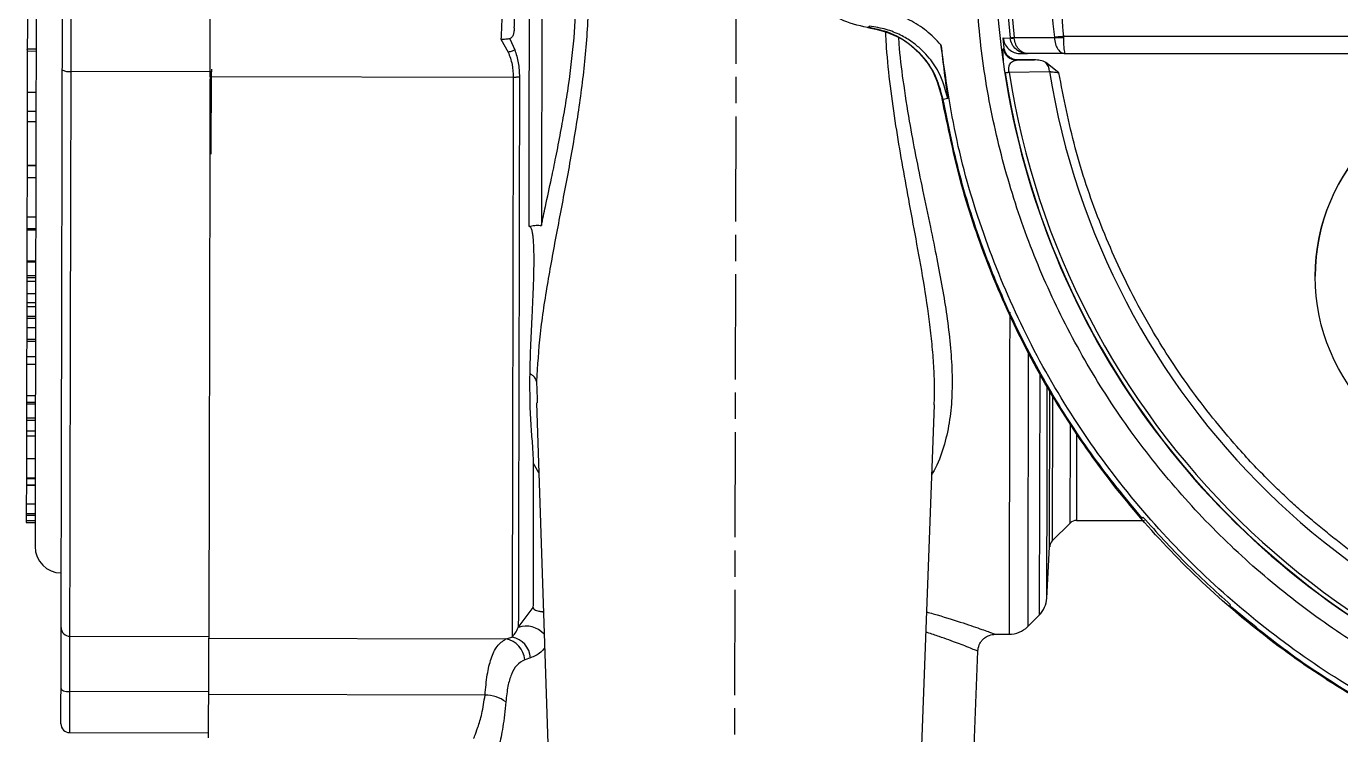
# Model space of a CAD drawing. Header units: millimetres. Extents: x 1890 to 4327, y 775 to 2498.
# Drawn here: x 2383.4 to 2533.3, y 2119.1 to 2199.9 of the extents above; entities that cross this region are included whole.
import ezdxf

# ---------------------------------------------------------------- set-up
doc = ezdxf.new("R2010")
doc.units = ezdxf.units.MM
doc.linetypes.add('AM_ISO08W050', pattern=[18, 12, -1.5, 3, -1.5])
doc.layers.add('AM_7', color=4, linetype='AM_ISO08W050', lineweight=25)

msp = doc.modelspace()

# ---------------------------------------------------------------- linework, layer by layer
at = {"color": 7, "linetype": 'Continuous', "lineweight": 25}
for p, q in [((2383.57, 2206.502), (2383.543, 2193.773)), ((2388.545, 2194.7), (2388.561, 2202.272)), ((2479.347, 2199.705), (2479.597, 2199.855)), ((2437.568, 2198.371), (2438.393, 2196.914)), ((2438.56, 2198.434), (2439.14, 2197.178)), ((2494.829, 2198.521), (2495.633, 2198.519)), ((2494.966, 2197.345), (2494.829, 2198.521)), ((2495.631, 2198.537), (2495.633, 2198.519)), ((2496.094, 2198.588), (2500.679, 2198.58)), ((2496.099, 2198.519), (2496.094, 2198.588)), ((2500.679, 2198.58), (2500.676, 2198.621)), ((2501.702, 2198.741), (2552.393, 2198.741)), ((2501.702, 2198.741), (2501.705, 2198.58)), ((2384.55, 2197.259), (2383.55, 2197.261)), ((2383.55, 2197.038), (2384.55, 2197.036)), ((2494.872, 2197.313), (2494.966, 2197.345)), ((2496.359, 2195.997), (2498.4, 2196.03)), ((2498.4, 2196.03), (2496.456, 2196.03)), ((2496.819, 2196.741), (2497.608, 2196.741)), ((2497.608, 2196.741), (2497.316, 2196.793)), ((2497.608, 2196.741), (2497.345, 2196.803)), ((2501.903, 2196.741), (2497.608, 2196.741)), ((2501.903, 2196.741), (2552.393, 2196.741)), ((2404.545, 2194.666), (2388.545, 2194.7)), ((2404.525, 2185.279), (2404.545, 2194.666)), ((2404.546, 2194.953), (2404.545, 2194.666)), ((2495.511, 2194.624), (2500.111, 2194.707)), ((2501.182, 2194.556), (2499.707, 2195.731)), ((2438.972, 2194.022), (2404.386, 2194.096)), ((2383.54, 2192.352), (2383.535, 2190.177)), ((2383.54, 2192.352), (2384.54, 2192.349)), ((2488.515, 2191.622), (2487.998, 2191.503)), ((2383.535, 2190.177), (2383.533, 2188.986)), ((2383.535, 2190.177), (2384.535, 2190.175)), ((2383.533, 2188.986), (2383.522, 2184.025)), ((2383.533, 2188.986), (2384.533, 2188.983)), ((2383.522, 2183.993), (2383.519, 2182.604)), ((2383.522, 2184.025), (2384.522, 2184.023)), ((2383.522, 2184.025), (2383.522, 2183.993)), ((2383.522, 2183.993), (2384.522, 2183.991)), ((2383.519, 2182.604), (2383.509, 2178.119)), ((2383.519, 2182.604), (2384.519, 2182.602)), ((2383.509, 2178.119), (2383.507, 2176.805)), ((2383.509, 2178.119), (2384.509, 2178.117)), ((2383.506, 2176.643), (2383.499, 2173.099)), ((2383.507, 2176.805), (2383.506, 2176.643)), ((2383.506, 2176.643), (2384.506, 2176.641)), ((2383.507, 2176.805), (2384.507, 2176.803)), ((2383.499, 2172.996), (2383.495, 2171.43)), ((2383.499, 2173.099), (2384.499, 2173.097)), ((2383.499, 2173.099), (2383.499, 2172.996)), ((2383.499, 2173.098), (2383.499, 2172.996)), ((2383.499, 2172.996), (2384.499, 2172.994)), ((2383.495, 2171.422), (2383.492, 2170.085)), ((2383.494, 2170.777), (2384.494, 2170.775)), ((2383.495, 2171.43), (2384.495, 2171.428)), ((2383.495, 2171.203), (2384.495, 2171.201)), ((2530.417, 2171.349), (2530.417, 2171.349)), ((2383.492, 2170.085), (2383.49, 2169.034)), ((2383.491, 2169.379), (2384.491, 2169.377)), ((2383.488, 2167.896), (2383.485, 2166.783)), ((2383.488, 2167.896), (2384.488, 2167.894)), ((2383.489, 2168.345), (2384.489, 2168.343)), ((2383.485, 2166.569), (2383.483, 2165.504)), ((2383.485, 2166.783), (2384.485, 2166.781)), ((2383.485, 2166.783), (2383.485, 2166.569)), ((2383.485, 2166.569), (2384.485, 2166.567)), ((2383.483, 2165.504), (2383.48, 2164.159)), ((2383.483, 2165.504), (2384.483, 2165.502)), ((2383.479, 2163.945), (2383.475, 2162.194)), ((2383.48, 2164.159), (2383.479, 2163.945)), ((2383.479, 2163.945), (2384.479, 2163.943)), ((2383.48, 2164.159), (2384.48, 2164.157)), ((2383.475, 2162.194), (2383.474, 2161.334)), ((2383.475, 2162.194), (2384.475, 2162.192)), ((2383.474, 2161.334), (2383.466, 2157.757)), ((2383.474, 2161.334), (2384.474, 2161.332)), ((2499, 2160.357), (2498.941, 2132.697)), ((2441.623, 2159.36), (2441.695, 2157.389)), ((2383.466, 2157.757), (2383.464, 2156.995)), ((2383.464, 2156.995), (2384.464, 2156.992)), ((2383.464, 2156.995), (2383.464, 2156.812)), ((2383.466, 2157.757), (2384.466, 2157.755)), ((2441.695, 2157.389), (2441.713, 2156.904)), ((2500.139, 2140.513), (2500.177, 2158.275)), ((2500.468, 2157.838), (2500.432, 2141.167)), ((2383.464, 2156.812), (2383.46, 2155.201)), ((2383.464, 2156.812), (2384.464, 2156.809)), ((2441.622, 2156.901), (2443.204, 2108.63)), ((2485.204, 2108.541), (2486.989, 2156.705)), ((2486.978, 2156.706), (2486.982, 2156.877)), ((2383.46, 2154.947), (2383.457, 2153.726)), ((2383.46, 2155.201), (2384.46, 2155.199)), ((2383.46, 2155.201), (2383.46, 2154.947)), ((2383.46, 2154.947), (2384.46, 2154.945)), ((2383.456, 2153.159), (2383.451, 2150.556)), ((2383.457, 2153.726), (2383.456, 2153.159)), ((2383.456, 2153.159), (2384.456, 2153.156)), ((2383.457, 2153.726), (2384.457, 2153.723)), ((2383.451, 2150.556), (2383.446, 2148.362)), ((2383.451, 2150.556), (2384.451, 2150.554)), ((2441.883, 2148.927), (2441.292, 2149.987)), ((2383.446, 2148.294), (2383.444, 2147.555)), ((2383.446, 2148.362), (2384.446, 2148.36)), ((2383.446, 2148.362), (2383.446, 2148.294)), ((2383.446, 2148.294), (2384.446, 2148.292)), ((2383.444, 2147.51), (2383.44, 2145.414)), ((2383.444, 2147.555), (2383.444, 2147.51)), ((2383.444, 2147.555), (2384.444, 2147.552)), ((2383.444, 2147.51), (2384.444, 2147.508)), ((2383.44, 2145.414), (2383.437, 2144.28)), ((2383.44, 2145.414), (2384.44, 2145.412)), ((2383.437, 2144.108), (2383.435, 2143.494)), ((2383.435, 2143.494), (2384.435, 2143.491)), ((2383.435, 2143.494), (2383.435, 2143.272)), ((2383.437, 2144.28), (2384.437, 2144.278)), ((2383.437, 2144.28), (2383.437, 2144.108)), ((2383.437, 2144.108), (2384.437, 2144.106)), ((2503.193, 2143.503), (2510.942, 2143.486)), ((2510.669, 2143.777), (2510.78, 2143.889)), ((2383.435, 2143.272), (2384.435, 2143.27)), ((2500.432, 2141.167), (2502.485, 2143.211)), ((2499.818, 2134.625), (2500.139, 2140.513)), ((2439.545, 2131.295), (2441.257, 2133.558)), ((2442.196, 2133.114), (2442.4, 2133.167)), ((2442.196, 2133.114), (2442.403, 2133.063)), ((2520.775, 2133.893), (2520.664, 2133.782)), ((2497.631, 2131.393), (2498.941, 2132.697)), ((2388.394, 2123.981), (2388.407, 2130.303)), ((2388.407, 2130.303), (2404.25, 2130.269)), ((2404.25, 2130.061), (2438.126, 2129.988)), ((2438.126, 2129.988), (2438.836, 2130.209)), ((2493.95, 2130.522), (2495.508, 2130.519)), ((2491.204, 2108.528), (2491.947, 2128.597)), ((2440.935, 2127.84), (2440.285, 2127.613)), ((2388.384, 2119.312), (2388.394, 2123.981)), ((2404.236, 2123.947), (2388.394, 2123.981)), ((2435.753, 2123.582), (2404.236, 2123.649)), ((2388.384, 2119.312), (2404.227, 2119.279))]:
    msp.add_line(p, q, dxfattribs=at)
at = {"color": 7, "linetype": 'Continuous', "lineweight": 25, "flags": 128}
for points in [[(2442.27, 2220.047), (2442.259, 2214.598), (2442.247, 2209.12), (2442.235, 2203.64), (2442.224, 2198.184), (2442.212, 2192.779), (2442.201, 2187.454), (2442.19, 2182.232), (2442.179, 2177.141)], [(2440.764, 2177.028), (2440.775, 2181.964), (2440.786, 2187.021), (2440.797, 2192.177), (2440.808, 2197.409), (2440.819, 2202.692)], [(2495.631, 2198.537), (2495.645, 2198.538), (2495.673, 2198.541), (2495.713, 2198.546), (2495.766, 2198.552), (2495.831, 2198.559), (2495.908, 2198.568), (2495.996, 2198.577), (2496.094, 2198.588)], [(2500.676, 2198.621), (2500.783, 2198.633), (2500.898, 2198.647), (2501.021, 2198.661), (2501.15, 2198.676), (2501.283, 2198.692), (2501.421, 2198.708), (2501.561, 2198.724), (2501.702, 2198.741)], [(2496.359, 2195.997), (2496.413, 2196.016), (2496.456, 2196.03)], [(2388.407, 2130.303), (2388.41, 2131.443), (2388.413, 2132.935), (2388.417, 2134.77), (2388.421, 2136.942), (2388.427, 2139.439), (2388.433, 2142.252), (2388.439, 2145.366), (2388.447, 2148.769), (2388.455, 2152.444), (2388.463, 2156.375), (2388.472, 2160.544), (2388.481, 2164.933), (2388.491, 2169.521), (2388.501, 2174.287), (2388.512, 2179.211), (2388.523, 2184.27), (2388.534, 2189.441), (2388.545, 2194.7)], [(2495.051, 2194.553), (2495.065, 2194.555), (2495.092, 2194.56), (2495.132, 2194.566), (2495.185, 2194.574), (2495.25, 2194.584), (2495.326, 2194.596), (2495.414, 2194.609), (2495.511, 2194.624)], [(2438.972, 2194.022), (2438.961, 2188.562), (2438.949, 2183.201), (2438.938, 2177.964), (2438.927, 2172.877), (2438.916, 2167.965), (2438.906, 2163.251), (2438.897, 2158.76), (2438.888, 2154.512), (2438.879, 2150.528), (2438.871, 2146.829), (2438.864, 2143.432), (2438.857, 2140.353), (2438.852, 2137.608), (2438.846, 2135.211), (2438.842, 2133.172), (2438.839, 2131.502), (2438.836, 2130.209)], [(2439.679, 2194.074), (2439.668, 2188.842), (2439.657, 2183.7), (2439.646, 2178.67), (2439.636, 2173.776), (2439.626, 2169.04), (2439.616, 2164.482), (2439.607, 2160.124), (2439.598, 2155.985), (2439.59, 2152.084), (2439.582, 2148.438), (2439.575, 2145.065), (2439.568, 2141.978), (2439.562, 2139.193), (2439.557, 2136.722), (2439.552, 2134.575), (2439.548, 2132.764), (2439.545, 2131.295)], [(2495.587, 2167.261), (2495.585, 2166.404), (2495.576, 2162.1), (2495.567, 2158.005), (2495.559, 2154.137), (2495.551, 2150.513), (2495.544, 2147.15), (2495.537, 2144.062), (2495.531, 2141.265), (2495.526, 2138.769), (2495.521, 2136.587), (2495.517, 2134.728), (2495.514, 2133.2), (2495.511, 2132.011), (2495.509, 2131.166), (2495.508, 2130.668), (2495.508, 2130.519)], [(2497.698, 2162.578), (2497.696, 2161.537), (2497.687, 2157.477), (2497.679, 2153.655), (2497.671, 2150.088), (2497.664, 2146.793), (2497.658, 2143.785), (2497.652, 2141.078), (2497.647, 2138.684), (2497.642, 2136.616), (2497.639, 2134.882), (2497.636, 2133.49), (2497.634, 2132.447), (2497.632, 2131.758), (2497.631, 2131.426), (2497.631, 2131.393)], [(2387.395, 2124.335), (2387.414, 2124.266), (2387.47, 2124.2), (2387.563, 2124.139), (2387.687, 2124.085), (2387.838, 2124.041), (2388.011, 2124.008), (2388.199, 2123.988), (2388.394, 2123.981)]]:
    msp.add_lwpolyline(points, dxfattribs=at)
at = {"color": 7, "linetype": 'Continuous', "lineweight": 25}
msp.add_circle((2552.417, 2171.325), 22, dxfattribs=at)
for centre, radius, start, end in [((2585.418, 2208.53), 91.48, 295.79271, 180), ((2585.418, 2208.53), 90.341, 353.64897, 186.35103), ((2585.418, 2208.53), 89.875, 353.64897, 186.35103), ((2585.418, 2208.53), 85.319, 353.33017, 186.66983), ((2585.418, 2208.53), 91.48, 180, 290.22656), ((2495.866, 2200.345), 1.84, 262.72784, 277.27081), ((2501.192, 2212.903), 14.332, 267.94958, 272.05017), ((2496.361, 2197.497), 1.5, 187.07071, 269.91276), ((2388.306, 2196.232), 1.551, 240.61194, 278.85648), ((2585.418, 2208.53), 91.441, 188.79238, 262.46584), ((2585.418, 2208.53), 90.976, 188.79238, 262.46584), ((2498.35, 2194.605), 1.764, 3.33536, 39.6988), ((2585.418, 2208.53), 86.42, 189.2043, 262.12076), ((2552.417, 2171.325), 22, 359.93876, 179.93876), ((2503.191, 2142.503), 1, 89.87803, 134.86738), ((2387.429, 2140.515), 3, 179.87751, 269.87751), ((2501.138, 2140.458), 1, 134.87751, 176.87751), ((2496.824, 2134.823), 3, 314.87751, 356.87751), ((2388.401, 2131.295), 0.992, 180.34725, 270.33968), ((2438.323, 2127.639), 2.62, 4.39901, 78.72064), ((2440.455, 2128.752), 2.7, 41.22775, 109.68883), ((2495.515, 2133.519), 3, 269.87751, 314.87751), ((2437.692, 2127.426), 2.599, 4.13755, 80.39959), ((2435.775, 2119.625), 3.957, 53.57818, 90.31639), ((2388.386, 2120.312), 1, 179.87751, 269.87751)]:
    msp.add_arc(centre, radius, start, end, dxfattribs=at)
for points in [[(2585.418, 2292.817), (2582.455, 2292.727), (2576.53, 2292.546), (2567.74, 2291.091), (2559.147, 2288.786), (2550.846, 2285.571), (2542.929, 2281.505), (2535.484, 2276.628), (2528.594, 2270.994), (2522.335, 2264.666), (2516.777, 2257.714), (2511.982, 2250.216), (2508.002, 2242.255), (2504.883, 2233.919), (2502.654, 2225.301), (2501.363, 2216.499), (2500.938, 2207.6), (2501.447, 2201.694), (2501.702, 2198.741)], [(2479.347, 2199.705), (2478.293, 2199.948), (2476.185, 2200.432), (2473.632, 2202.519), (2471.868, 2205.305), (2471.641, 2207.456), (2471.527, 2208.531)], [(2585.418, 2114.791), (2582.35, 2114.878), (2576.215, 2115.052), (2567.1, 2116.455), (2558.163, 2118.68), (2549.487, 2121.788), (2541.158, 2125.726), (2533.255, 2130.464), (2525.854, 2135.952), (2519.027, 2142.14), (2512.839, 2148.967), (2507.35, 2156.368), (2502.613, 2164.271), (2498.674, 2172.601), (2495.567, 2181.276), (2493.342, 2190.214), (2491.938, 2199.328), (2491.764, 2205.463), (2491.677, 2208.531)], [(2404.386, 2194.096), (2404.388, 2194.935), (2404.392, 2196.613), (2404.397, 2198.796), (2404.4, 2200.595), (2404.402, 2201.309), (2404.403, 2201.666)], [(2574.628, 2110.858), (2570.977, 2111.382), (2563.673, 2112.43), (2553.03, 2115.549), (2542.787, 2119.757), (2533.086, 2125.113), (2524.047, 2131.517), (2515.785, 2138.899), (2508.404, 2147.161), (2501.999, 2156.2), (2496.644, 2165.901), (2492.436, 2176.144), (2489.316, 2186.787), (2488.268, 2194.09), (2487.744, 2197.742)], [(2404.386, 2194.096), (2404.381, 2191.481), (2404.37, 2186.251), (2404.353, 2178.672), (2404.338, 2171.384), (2404.323, 2164.474), (2404.309, 2158.007), (2404.297, 2152.05), (2404.285, 2146.662), (2404.275, 2141.899), (2404.266, 2137.803), (2404.259, 2134.434), (2404.253, 2131.755), (2404.251, 2130.625), (2404.25, 2130.061)], [(2439.679, 2194.074), (2439.63, 2194.066), (2439.533, 2194.05), (2439.357, 2194.034), (2439.169, 2194.024), (2439.038, 2194.022), (2438.972, 2194.022)], [(2568.086, 2111.06), (2564.791, 2111.747), (2558.203, 2113.119), (2548.651, 2116.44), (2539.467, 2120.644), (2530.764, 2125.779), (2522.628, 2131.769), (2515.143, 2138.556), (2508.388, 2146.07), (2502.433, 2154.232), (2497.335, 2162.957), (2493.17, 2172.158), (2489.89, 2181.725), (2488.546, 2188.319), (2487.873, 2191.616)], [(2510.669, 2143.777), (2508.781, 2146.074), (2505.007, 2150.667), (2500.162, 2158.167), (2495.961, 2166.038), (2492.514, 2174.267), (2489.761, 2182.762), (2488.586, 2188.589), (2487.998, 2191.503)], [(2510.78, 2143.889), (2512.356, 2142.133), (2515.509, 2138.622), (2519.02, 2135.47), (2520.775, 2133.893)], [(2568.39, 2111.112), (2565.476, 2111.699), (2559.648, 2112.875), (2551.154, 2115.628), (2542.925, 2119.075), (2535.054, 2123.275), (2527.553, 2128.12), (2522.96, 2131.895), (2520.664, 2133.782)], [(2404.236, 2123.649), (2404.238, 2124.44), (2404.241, 2126.023), (2404.245, 2127.935), (2404.248, 2129.395), (2404.249, 2129.839), (2404.25, 2130.061)], [(2404.225, 2118.714), (2404.225, 2118.782), (2404.226, 2118.917), (2404.228, 2119.985), (2404.231, 2121.564), (2404.234, 2122.954), (2404.236, 2123.649)]]:
    msp.add_open_spline(points, degree=3, dxfattribs=at)
for points, knots in [([(2384.576, 2209.021), (2384.571, 2206.932), (2384.562, 2202.754), (2384.549, 2196.415), (2384.535, 2190.062), (2384.521, 2183.697), (2384.508, 2177.474), (2384.495, 2171.451), (2384.483, 2165.759), (2384.472, 2160.498), (2384.462, 2155.754), (2384.453, 2151.6), (2384.445, 2148.086), (2384.439, 2145.255), (2384.435, 2143.082), (2384.431, 2141.596), (2384.429, 2140.686), (2384.429, 2140.576), (2384.429, 2140.521)], [0, 0, 0, 0, 0.0582472, 0.1164969, 0.1782401, 0.2399881, 0.303803, 0.3686255, 0.4341376, 0.5, 0.5658624, 0.6313745, 0.696197, 0.7600119, 0.821755, 0.8835031, 0.9417491, 1, 1, 1, 1]), ([(2447.477, 2208.621), (2447.526, 2206.413), (2447.624, 2201.998), (2447.117, 2195.465), (2446.249, 2188.99), (2445.135, 2182.71), (2443.95, 2176.575), (2442.852, 2170.622), (2441.95, 2164.825), (2441.73, 2161.156), (2441.623, 2159.36)], [0, 0, 0, 0, 0.1250292, 0.2499672, 0.3728497, 0.5015606, 0.6239941, 0.7479003, 0.8765979, 1, 1, 1, 1]), ([(2442.179, 2177.141), (2442.334, 2177.865), (2442.714, 2179.638), (2443.27, 2182.237), (2443.853, 2185.05), (2444.369, 2187.688), (2444.859, 2190.423), (2445.423, 2194.008), (2445.941, 2198.417), (2446.24, 2203.605), (2446.139, 2206.974), (2446.09, 2208.624)], [0, 0, 0, 0, 0.0735541, 0.1803514, 0.2595907, 0.3508784, 0.4369274, 0.5223462, 0.6912899, 0.8487585, 1, 1, 1, 1]), ([(2387.545, 2194.881), (2387.547, 2195.784), (2387.551, 2197.621), (2387.556, 2200.034), (2387.561, 2202.024), (2387.562, 2202.819), (2387.563, 2203.21)], [0, 0, 0, 0, 0.2457963, 0.5, 0.7542037, 1, 1, 1, 1]), ([(2439.086, 2199.695), (2439.112, 2200.393), (2439.163, 2201.778), (2439.192, 2202.561), (2439.207, 2202.948)], [0, 0, 0, 0, 0.5043694, 1, 1, 1, 1]), ([(2437.705, 2201.594), (2437.689, 2201.228), (2437.657, 2200.469), (2437.599, 2199.086), (2437.568, 2198.371)], [0, 0, 0, 0, 0.4833289, 1, 1, 1, 1]), ([(2487.744, 2197.742), (2487.21, 2198.294), (2486.146, 2199.396), (2484.189, 2200.615), (2482.06, 2201.502), (2480.545, 2201.731), (2479.785, 2201.845)], [0, 0, 0, 0, 0.250755, 0.4999887, 0.7492331, 1, 1, 1, 1]), ([(2439.086, 2199.695), (2439.076, 2199.546), (2439.057, 2199.264), (2438.976, 2198.926), (2438.878, 2198.702), (2438.788, 2198.569), (2438.681, 2198.471), (2438.601, 2198.446), (2438.56, 2198.434)], [0, 0, 0, 0, 0.2899249, 0.5479671, 0.6695696, 0.7795481, 0.889482, 1, 1, 1, 1]), ([(2487.998, 2191.503), (2487.717, 2192.535), (2487.155, 2194.597), (2485.137, 2197.141), (2482.488, 2199.023), (2480.395, 2199.478), (2479.347, 2199.705)], [0, 0, 0, 0, 0.2500466, 0.4994486, 0.7493959, 1, 1, 1, 1]), ([(2479.463, 2199.775), (2480.441, 2199.555), (2482.459, 2199.103), (2485.033, 2197.244), (2487.04, 2194.704), (2487.596, 2192.645), (2487.873, 2191.616)], [0, 0, 0, 0, 0.2386895, 0.4924596, 0.7462298, 1, 1, 1, 1]), ([(2488.515, 2191.622), (2488.24, 2192.656), (2487.869, 2194.049), (2486.914, 2195.584), (2486.236, 2196.464), (2485.421, 2197.303), (2484.402, 2198.129), (2483.091, 2198.911), (2481.462, 2199.573), (2480.238, 2199.758), (2479.597, 2199.855)], [0, 0, 0, 0, 0.2442896, 0.329036, 0.4144898, 0.500125, 0.5979924, 0.7157703, 0.8510724, 1, 1, 1, 1]), ([(2486.982, 2156.877), (2486.997, 2157.408), (2487.036, 2158.701), (2486.953, 2160.843), (2486.77, 2163.297), (2486.403, 2166.599), (2485.788, 2170.692), (2484.935, 2175.469), (2484.087, 2179.988), (2483.3, 2184.292), (2482.579, 2188.589), (2481.973, 2192.962), (2481.581, 2196.501), (2481.473, 2198.546), (2481.444, 2199.1)], [0, 0, 0, 0, 0.0433409, 0.1057315, 0.1690542, 0.2334738, 0.3560005, 0.4712292, 0.5764178, 0.6730238, 0.7674205, 0.8671142, 0.9640265, 1, 1, 1, 1]), ([(2438.56, 2198.434), (2438.417, 2198.407), (2438.127, 2198.353), (2437.756, 2198.365), (2437.568, 2198.371)], [0, 0, 0, 0, 0.4935466, 1, 1, 1, 1]), ([(2482.903, 2198.484), (2482.916, 2198.277), (2483.015, 2196.663), (2483.416, 2193.492), (2484.068, 2189.238), (2484.854, 2185.079), (2485.678, 2181.049), (2486.511, 2177.118), (2487.272, 2173.405), (2487.904, 2170.046), (2488.431, 2166.783), (2488.823, 2163.574), (2489.031, 2160.445), (2489.014, 2157.468), (2488.735, 2154.587), (2488.075, 2151.807), (2487.385, 2149.856), (2486.782, 2148.911), (2486.695, 2148.774)], [0, 0, 0, 0, 0.0106831, 0.0830391, 0.1654713, 0.2356481, 0.3074556, 0.3870321, 0.4564613, 0.5207151, 0.5842217, 0.6523923, 0.7186099, 0.7834568, 0.8491663, 0.917494, 0.9880997, 1, 1, 1, 1]), ([(2487.744, 2197.742), (2487.864, 2196.674), (2488.105, 2194.527), (2488.378, 2192.594), (2488.515, 2191.622)], [0, 0, 0, 0, 0.4975573, 1, 1, 1, 1]), ([(2494.829, 2198.521), (2494.878, 2198.293), (2494.981, 2197.815), (2495.447, 2197.223), (2496.037, 2196.862), (2496.518, 2196.749), (2496.761, 2196.742), (2496.819, 2196.741)], [0, 0, 0, 0, 0.2384851, 0.4994878, 0.7493253, 0.9396747, 1, 1, 1, 1]), ([(2497.316, 2196.793), (2497.182, 2196.81), (2496.81, 2196.855), (2496.279, 2197.206), (2495.797, 2197.782), (2495.688, 2198.272), (2495.633, 2198.519)], [0, 0, 0, 0, 0.1562506, 0.4311733, 0.712703, 1, 1, 1, 1]), ([(2497.345, 2196.803), (2497.256, 2196.817), (2496.986, 2196.863), (2496.592, 2197.207), (2496.224, 2197.781), (2496.141, 2198.272), (2496.099, 2198.519)], [0, 0, 0, 0, 0.13857897, 0.41925966, 0.7066858, 1, 1, 1, 1]), ([(2500.679, 2198.58), (2500.71, 2198.326), (2500.77, 2197.824), (2501.066, 2197.221), (2501.456, 2196.817), (2501.754, 2196.766), (2501.903, 2196.741)], [0, 0, 0, 0, 0.2577147, 0.5100976, 0.7565093, 1, 1, 1, 1]), ([(2501.705, 2198.58), (2501.709, 2198.342), (2501.719, 2197.85), (2501.762, 2197.271), (2501.813, 2196.937), (2501.859, 2196.77), (2501.887, 2196.751), (2501.903, 2196.741)], [0, 0, 0, 0, 0.24183895, 0.49912391, 0.70899919, 0.84445044, 1, 1, 1, 1]), ([(2383.55, 2197.038), (2383.55, 2196.852), (2383.549, 2196.555), (2383.547, 2195.763), (2383.545, 2194.911), (2383.543, 2193.861), (2383.541, 2192.984), (2383.54, 2192.46), (2383.54, 2192.352)], [0, 0, 0, 0, 0.2971115, 0.4738096, 0.6178895, 0.7619023, 0.9507985, 1, 1, 1, 1]), ([(2383.55, 2197.219), (2383.55, 2197.231), (2383.55, 2197.283), (2383.55, 2197.145), (2383.55, 2197.038)], [0, 0, 0, 0, 0.23224333, 1, 1, 1, 1]), ([(2439.14, 2197.178), (2439.044, 2197.124), (2438.892, 2197.039), (2438.624, 2196.954), (2438.471, 2196.927), (2438.393, 2196.914)], [0, 0, 0, 0, 0.45438397, 0.71895422, 1, 1, 1, 1]), ([(2438.393, 2196.914), (2438.562, 2196.453), (2438.894, 2195.552), (2438.947, 2194.524), (2438.972, 2194.022)], [0, 0, 0, 0, 0.5115088, 1, 1, 1, 1]), ([(2439.14, 2197.178), (2439.296, 2196.689), (2439.608, 2195.714), (2439.656, 2194.62), (2439.679, 2194.074)], [0, 0, 0, 0, 0.5006519, 1, 1, 1, 1]), ([(2495.051, 2194.553), (2495.02, 2194.763), (2494.956, 2195.196), (2494.89, 2195.778), (2494.843, 2196.282), (2494.813, 2196.787), (2494.814, 2197.213), (2494.852, 2197.278), (2494.872, 2197.313)], [0, 0, 0, 0, 0.12078624, 0.24907603, 0.37313457, 0.50137525, 0.74046612, 1, 1, 1, 1]), ([(2496.456, 2196.03), (2496.347, 2196.037), (2496.14, 2196.051), (2495.794, 2196.166), (2495.424, 2196.403), (2495.089, 2196.816), (2495.007, 2197.171), (2494.966, 2197.345)], [0, 0, 0, 0, 0.150225, 0.2871088, 0.5005337, 0.7538342, 1, 1, 1, 1]), ([(2495.511, 2194.624), (2495.498, 2194.691), (2495.472, 2194.825), (2495.468, 2195.019), (2495.485, 2195.194), (2495.56, 2195.508), (2495.841, 2195.895), (2496.156, 2195.957), (2496.359, 2195.997)], [0, 0, 0, 0, 0.0574109, 0.1145191, 0.1752599, 0.2413213, 0.5124894, 1, 1, 1, 1]), ([(2499.707, 2195.731), (2499.497, 2195.82), (2499.079, 2195.997), (2498.626, 2196.019), (2498.4, 2196.03)], [0, 0, 0, 0, 0.5015357, 1, 1, 1, 1]), ([(2387.409, 2131.289), (2387.411, 2131.816), (2387.413, 2132.878), (2387.418, 2135.417), (2387.425, 2138.686), (2387.434, 2142.748), (2387.444, 2147.56), (2387.456, 2153.053), (2387.469, 2159.146), (2387.483, 2165.749), (2387.498, 2172.728), (2387.513, 2179.97), (2387.529, 2187.347), (2387.54, 2192.385), (2387.545, 2194.881)], [0, 0, 0, 0, 0.0799588, 0.1613715, 0.2441424, 0.3288926, 0.4142166, 0.5, 0.5857784, 0.6711024, 0.7558576, 0.8386237, 0.9200388, 1, 1, 1, 1]), ([(2500.111, 2194.707), (2500.252, 2194.689), (2500.476, 2194.66), (2500.854, 2194.606), (2501.069, 2194.574), (2501.182, 2194.556)], [0, 0, 0, 0, 0.4463965, 0.7099365, 1, 1, 1, 1]), ([(2573.444, 2123.987), (2571.064, 2124.377), (2568.373, 2124.819), (2565.412, 2125.518), (2564.493, 2125.745), (2563.576, 2125.982), (2562.662, 2126.229), (2561.751, 2126.487), (2561.113, 2126.675), (2560.507, 2126.857), (2559.458, 2127.179), (2557.877, 2127.698), (2556.095, 2128.33), (2554.55, 2128.912), (2553.306, 2129.408), (2552.275, 2129.836), (2551.484, 2130.174), (2550.696, 2130.52), (2549.912, 2130.874), (2549.131, 2131.236), (2548.585, 2131.495), (2548.067, 2131.745), (2547.001, 2132.266), (2545.302, 2133.139), (2543.292, 2134.248), (2541.098, 2135.529), (2538.864, 2136.929), (2536.793, 2138.331), (2535.55, 2139.216), (2534.488, 2139.991), (2533.323, 2140.866), (2531.8, 2142.067), (2530.533, 2143.113), (2529.521, 2143.979), (2528.752, 2144.653), (2527.991, 2145.336), (2527.238, 2146.028), (2526.494, 2146.73), (2525.981, 2147.225), (2525.527, 2147.669), (2524.059, 2149.118), (2521.689, 2151.632), (2518.701, 2155.182), (2516.096, 2158.614), (2513.775, 2162.016), (2511.518, 2165.682), (2508.732, 2170.762), (2505.677, 2177.606), (2502.875, 2185.942), (2501.746, 2191.685), (2501.182, 2194.556)], [0, 0, 0, 0, 0.0669054, 0.0756699, 0.0844343, 0.0931986, 0.1019628, 0.110727, 0.119491, 0.1204246, 0.1282783, 0.1499631, 0.1666235, 0.1807533, 0.1958166, 0.2037808, 0.2117449, 0.219709, 0.2276731, 0.2356371, 0.2436011, 0.2444503, 0.2516161, 0.2765316, 0.2974645, 0.315335, 0.3470796, 0.3706379, 0.3847586, 0.3894352, 0.4071383, 0.4252052, 0.4432721, 0.4527358, 0.4621996, 0.4716633, 0.481127, 0.4905907, 0.5000544, 0.5009281, 0.5082098, 0.5573213, 0.596775, 0.6369947, 0.6768853, 0.7110643, 0.7564848, 0.8376565, 0.9188283, 1, 1, 1, 1]), ([(2440.764, 2177.028), (2440.971, 2177.077), (2441.268, 2177.148), (2441.68, 2177.162), (2441.937, 2177.159), (2442.083, 2177.148), (2442.179, 2177.141)], [0, 0, 0, 0, 0.49956977, 0.71942871, 0.81679521, 1, 1, 1, 1]), ([(2440.879, 2160.231), (2440.909, 2161.374), (2440.965, 2163.537), (2441.121, 2166.613), (2441.242, 2169.186), (2441.316, 2171.218), (2441.349, 2172.977), (2441.334, 2174.462), (2441.272, 2175.561), (2441.181, 2176.246), (2441.106, 2176.597), (2441.026, 2176.826), (2440.951, 2176.96), (2440.876, 2177.024), (2440.812, 2177.039), (2440.78, 2177.032), (2440.764, 2177.028)], [0, 0, 0, 0, 0.213401, 0.4039718, 0.5420183, 0.6577816, 0.7501722, 0.8401378, 0.9096308, 0.9385991, 0.9617469, 0.9747371, 0.9850297, 0.9931081, 0.9966201, 1, 1, 1, 1]), ([(2383.494, 2170.82), (2383.493, 2170.569), (2383.492, 2170.152), (2383.491, 2169.374), (2383.489, 2168.621), (2383.488, 2168.159), (2383.488, 2167.896)], [0, 0, 0, 0, 0.3135051, 0.5209519, 0.7271537, 1, 1, 1, 1]), ([(2383.494, 2170.777), (2383.494, 2170.651), (2383.493, 2170.329), (2383.492, 2169.839), (2383.491, 2169.528), (2383.491, 2169.379)], [0, 0, 0, 0, 0.2516938, 0.6389543, 1, 1, 1, 1]), ([(2383.495, 2171.391), (2383.495, 2171.399), (2383.495, 2171.421), (2383.495, 2171.221), (2383.494, 2170.963), (2383.494, 2170.82)], [0, 0, 0, 0, 0.18183517, 0.54938201, 1, 1, 1, 1]), ([(2383.495, 2171.203), (2383.495, 2171.155), (2383.494, 2171.07), (2383.494, 2170.921), (2383.494, 2170.826), (2383.494, 2170.777)], [0, 0, 0, 0, 0.3795737, 0.6815332, 1, 1, 1, 1]), ([(2383.495, 2171.43), (2383.495, 2171.415), (2383.495, 2171.386), (2383.495, 2171.327), (2383.495, 2171.258), (2383.495, 2171.209), (2383.495, 2171.203)], [0, 0, 0, 0, 0.2520201, 0.5042319, 0.9403511, 1, 1, 1, 1]), ([(2383.491, 2169.379), (2383.49, 2169.127), (2383.489, 2168.685), (2383.489, 2168.371), (2383.489, 2168.369), (2383.489, 2168.369)], [0, 0, 0, 0, 0.4389962, 0.7712172, 1, 1, 1, 1]), ([(2441.292, 2149.987), (2441.268, 2150.577), (2441.216, 2151.862), (2441.015, 2154.004), (2440.864, 2156.77), (2440.873, 2158.998), (2440.879, 2160.231)], [0, 0, 0, 0, 0.1881741, 0.4099933, 0.6735642, 1, 1, 1, 1]), ([(2441.623, 2159.36), (2441.604, 2159.441), (2441.565, 2159.606), (2441.406, 2159.84), (2441.182, 2160.057), (2440.979, 2160.173), (2440.879, 2160.231)], [0, 0, 0, 0, 0.2445592, 0.4961213, 0.7496829, 1, 1, 1, 1]), ([(2499.82, 2134.66), (2499.82, 2134.734), (2499.82, 2134.877), (2499.823, 2135.99), (2499.826, 2137.615), (2499.83, 2139.485), (2499.834, 2141.343), (2499.838, 2143.036), (2499.841, 2144.815), (2499.845, 2146.654), (2499.849, 2148.528), (2499.854, 2150.839), (2499.861, 2153.95), (2499.867, 2156.79), (2499.871, 2158.667), (2499.871, 2158.978)], [0, 0, 0, 0, 0.1222345, 0.2380493, 0.3474439, 0.4504178, 0.5155096, 0.5777461, 0.6371272, 0.6936527, 0.7473227, 0.7981371, 0.8808814, 0.9802767, 1, 1, 1, 1]), ([(2502.485, 2143.211), (2502.485, 2143.339), (2502.486, 2143.595), (2502.49, 2145.608), (2502.497, 2148.886), (2502.504, 2151.899), (2502.508, 2154.1), (2502.509, 2154.44)], [0, 0, 0, 0, 0.2390865, 0.4781731, 0.7172596, 0.9563461, 1, 1, 1, 1]), ([(2503.214, 2153.451), (2503.211, 2151.988), (2503.204, 2148.982), (2503.198, 2145.92), (2503.194, 2143.877), (2503.193, 2143.627), (2503.193, 2143.503)], [0, 0, 0, 0, 0.2400983, 0.4933988, 0.7466994, 1, 1, 1, 1]), ([(2441.257, 2133.558), (2441.259, 2134.432), (2441.263, 2136.18), (2441.271, 2139.959), (2441.281, 2144.471), (2441.288, 2148.148), (2441.292, 2149.987)], [0, 0, 0, 0, 0.2500001, 0.5000002, 0.7500001, 1, 1, 1, 1]), ([(2441.257, 2133.558), (2441.266, 2133.506), (2441.283, 2133.407), (2441.46, 2133.276), (2441.757, 2133.17), (2442.05, 2133.133), (2442.196, 2133.114)], [0, 0, 0, 0, 0.2820139, 0.5300816, 0.7657386, 1, 1, 1, 1]), ([(2486.113, 2133.07), (2486.363, 2133.001), (2487.846, 2132.593), (2490.041, 2131.891), (2492.295, 2131.126), (2493.691, 2130.618), (2493.864, 2130.554), (2493.95, 2130.522)], [0, 0, 0, 0, 0.049705, 0.2944723, 0.5353967, 0.7700573, 1, 1, 1, 1]), ([(2387.395, 2124.335), (2387.396, 2125.181), (2387.4, 2126.904), (2387.404, 2128.996), (2387.408, 2130.581), (2387.409, 2131.056), (2387.409, 2131.289)], [0, 0, 0, 0, 0.2457963, 0.5, 0.7542037, 1, 1, 1, 1]), ([(2438.836, 2130.209), (2438.955, 2130.343), (2439.187, 2130.606), (2439.428, 2131.069), (2439.545, 2131.295)], [0, 0, 0, 0, 0.5119709, 1, 1, 1, 1]), ([(2491.947, 2128.596), (2491.947, 2128.596), (2492.031, 2128.563), (2491.796, 2128.658), (2491.343, 2128.84), (2490.575, 2129.144), (2489.656, 2129.495), (2488.682, 2129.857), (2487.513, 2130.273), (2486.625, 2130.58), (2486.074, 2130.758), (2486.028, 2130.773)], [0, 0, 0, 0, 0.0000281, 0.1640831, 0.3278113, 0.494113, 0.6143004, 0.7411482, 0.8580061, 0.9880442, 1, 1, 1, 1]), ([(2491.947, 2128.58), (2491.98, 2128.828), (2492.031, 2129.209), (2492.289, 2129.664), (2492.55, 2129.975), (2492.871, 2130.224), (2493.335, 2130.463), (2493.719, 2130.499), (2493.968, 2130.522)], [0, 0, 0, 0, 0.2397074, 0.3685253, 0.5000082, 0.6314899, 0.7603044, 1, 1, 1, 1]), ([(2435.753, 2123.582), (2435.823, 2124.38), (2435.961, 2125.947), (2436.421, 2127.834), (2437.099, 2129.313), (2437.772, 2129.756), (2438.126, 2129.988)], [0, 0, 0, 0, 0.24563128, 0.48189632, 0.72795587, 1, 1, 1, 1]), ([(2442.538, 2128.945), (2442.397, 2128.784), (2441.885, 2128.199), (2441.334, 2127.991), (2440.935, 2127.84)], [0, 0, 0, 0, 0.2757141, 1, 1, 1, 1]), ([(2440.285, 2127.613), (2439.961, 2127.439), (2439.345, 2127.108), (2438.731, 2126.005), (2438.31, 2124.59), (2438.188, 2123.426), (2438.124, 2122.809)], [0, 0, 0, 0, 0.2703279, 0.514495, 0.7428516, 1, 1, 1, 1]), ([(2387.386, 2120.315), (2387.386, 2120.367), (2387.386, 2120.475), (2387.388, 2121.345), (2387.391, 2122.646), (2387.393, 2123.78), (2387.395, 2124.335)], [0, 0, 0, 0, 0.244178, 0.5, 0.755822, 1, 1, 1, 1]), ([(2434.462, 2118.649), (2434.488, 2118.712), (2434.541, 2118.84), (2434.921, 2119.858), (2435.412, 2121.411), (2435.638, 2122.85), (2435.753, 2123.582)], [0, 0, 0, 0, 0.2379914, 0.4818785, 0.7367294, 1, 1, 1, 1]), ([(2438.124, 2122.809), (2438.019, 2121.819), (2437.815, 2119.897), (2437.359, 2117.782), (2437.018, 2116.452), (2436.982, 2116.327), (2436.965, 2116.268)], [0, 0, 0, 0, 0.2781733, 0.5397402, 0.7842945, 1, 1, 1, 1])]:
    msp.add_open_spline(points, degree=3, knots=knots, dxfattribs=at)
at = {"layer": 'AM_7'}
msp.add_line((2464.197, 2105.585), (2464.424, 2211.585), dxfattribs=at)

doc.saveas('drawing.dxf')
